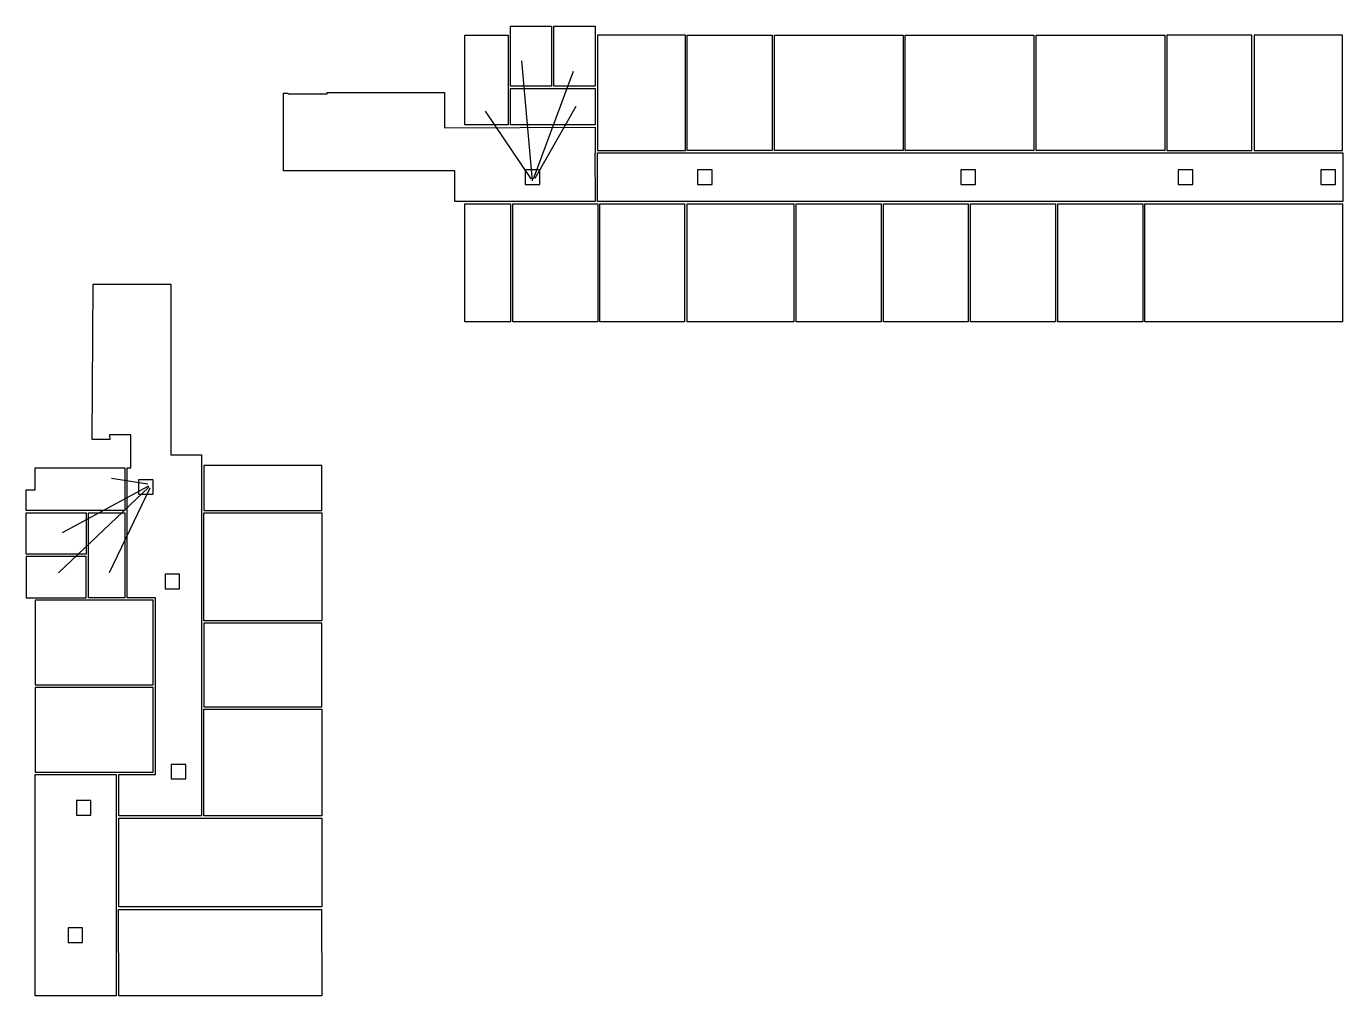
# Model space of a CAD drawing. Header units: millimetres. Extents: x 0 to 5435, y 0 to 4002.
import ezdxf

# ---------------------------------------------------------------- set-up
doc = ezdxf.new("R2010")
doc.units = ezdxf.units.MM
doc.layers.add('AREE LEONARDO', color=7, linetype='Continuous')

msp = doc.modelspace()

# ---------------------------------------------------------------- linework, layer by layer
at = {"layer": 'AREE LEONARDO', "color": 1}
for p, q in [((2090, 3363.7), (2045.5, 3859.7)), ((2257.4, 3815.6), (2092.9, 3371.4)), ((2083.8, 3371.8), (1895.9, 3651.5)), ((2268.9, 3671.2), (2099.4, 3373.5)), ((502.3, 2111.5), (352.3, 2135.7)), ((505.9, 2099.4), (132.7, 1745.5)), ((149.1, 1912), (506, 2104.9)), ((343.4, 1746.6), (511.8, 2096.9))]:
    msp.add_line(p, q, dxfattribs=at)
at = {"layer": 'AREE LEONARDO', "color": 3}
for points in [[(1998.6, 4001.7), (2168.5, 4001.7), (2168.5, 3755.1), (1998.6, 3755.1)], [(2178.6, 4001.7), (2348.6, 4001.7), (2348.6, 3755.1), (2178.6, 3755.1)], [(1810.5, 3965.2), (1988.7, 3965.2), (1988.7, 3595.2), (1810.5, 3595.2)], [(1998.6, 3745.2), (2348.6, 3745.2), (2348.6, 3595.2), (1998.6, 3595.2)], [(0, 2087.7), (36.5, 2087.7), (36.5, 2178.8), (406.5, 2178.8), (406.5, 2002.7), (0, 2002.7)], [(0, 1992.7), (246.5, 1992.7), (246.5, 1822.7), (0, 1822.7)], [(256.5, 1992.7), (406.5, 1992.7), (406.5, 1642.7), (256.5, 1642.7)], [(246.5, 1812.7), (0, 1812.7), (0, 1642.7), (246.5, 1642.7)]]:
    msp.add_lwpolyline(points, close=True, dxfattribs=at)
at = {"layer": 'AREE LEONARDO', "color": 5}
for points in [[(2721.5, 3965.2), (2358.4, 3965.2), (2358.4, 3488.9), (2721.5, 3488.9)], [(2728.6, 3965.2), (3079.7, 3965.2), (3079.7, 3488.9), (2728.6, 3488.9)], [(3089, 3965.2), (3619.7, 3965.2), (3619.7, 3488.9), (3089, 3488.9)], [(3629, 3965.2), (4159.7, 3965.2), (4159.7, 3488.9), (3629, 3488.9)], [(4169, 3965.2), (4700, 3965.2), (4700, 3488.9), (4169, 3488.9)], [(5060, 3965.2), (4709.3, 3965.2), (4709.3, 3488.9), (5060, 3488.9)], [(5434.5, 3965.2), (5069.3, 3965.2), (5069.3, 3488.9), (5434.5, 3488.9)], [(1062.3, 3726.2), (1079.5, 3726.2), (1079.5, 3723.7), (1241.5, 3723.7), (1241.5, 3728.7), (1727, 3728.7), (1726.5, 3582.7), (2347.9, 3585.1), (2347.9, 3478.9), (2347.8, 3478.9), (2348.1, 3279), (1769.5, 3279), (1769.5, 3405.2), (1062.3, 3405.2)], [(2357.9, 3478.9), (5434.8, 3478.9), (5434.8, 3279), (2357.9, 3279)], [(1810.5, 3268.7), (1999, 3268.7), (1999, 2782.3), (1810.5, 2782.3)], [(2009, 3268.7), (2359, 3268.7), (2359, 2782.2), (2009, 2782.2)], [(2368.3, 3268.5), (2717.8, 3268.5), (2717.8, 2782.2), (2368.3, 2782.2)], [(2729, 3268.3), (3169, 3268.3), (3169, 2782.2), (2729, 2782.2)], [(3179, 3268.3), (3529, 3268.3), (3529, 2782.2), (3179, 2782.2)], [(3539, 3268.3), (3889, 3268.3), (3889, 2782.2), (3539, 2782.2)], [(3898.3, 3268.7), (4249, 3268.7), (4249, 2782.2), (3898.3, 2782.2)], [(4258.3, 3268.7), (4609.4, 3268.7), (4609.4, 2782.2), (4258.3, 2782.2)], [(4618.3, 3268.7), (5434.5, 3268.7), (5434.5, 2782.2), (4618.3, 2782.2)], [(275.5, 2937.9), (597, 2937.9), (597, 2232.2), (723, 2232.2), (723, 742.7), (381.3, 742.7), (381.3, 742.7), (381.3, 912.7), (381.3, 912.7), (381.3, 912.7), (381.3, 912.7), (381.3, 912.7), (381.3, 912.7), (533, 912.7), (533, 1642.7), (416.5, 1642.7), (416.5, 2178.8), (432, 2178.8), (432, 2315.9), (343.2, 2315.9), (345.2, 2295.9), (272.2, 2295.9)], [(1219.5, 2189.2), (733, 2189.2), (733, 2002.7), (1219.5, 2002.7)], [(733, 1992.7), (1219.5, 1992.7), (1219.5, 1547.7), (733, 1547.7)], [(523, 1632.7), (36.5, 1632.7), (36.5, 1282.7), (523, 1282.7)], [(1219.5, 1537.7), (733, 1537.7), (733, 1192.7), (1219.5, 1192.7)], [(523, 1272.7), (36.5, 1272.7), (36.5, 922.7), (523, 922.7)], [(1219.5, 742.7), (733, 742.7), (733, 1182.7), (1219.5, 1182.7)], [(36.5, 912.7), (371.3, 912.7), (371.3, 0), (36.5, 0)], [(381.3, 732.7), (1219.5, 732.7), (1219.5, 366.3), (381.3, 366.3)], [(380.4, 356.4), (1218.6, 356.4), (1219.5, 0), (381.3, 0)]]:
    msp.add_lwpolyline(points, close=True, dxfattribs=at)
at = {"layer": 'AREE LEONARDO', "color": 1}
for points in [[(2060.1, 3349), (2120.1, 3349), (2120.1, 3409), (2060.1, 3409)], [(2771.4, 3349), (2831.4, 3349), (2831.4, 3409), (2771.4, 3409)], [(3858.7, 3349), (3918.7, 3349), (3918.7, 3409), (3858.7, 3409)], [(4756.1, 3349), (4816.1, 3349), (4816.1, 3409), (4756.1, 3409)], [(5344.7, 3349), (5404.7, 3349), (5404.7, 3409), (5344.7, 3409)], [(463.3, 2069.9), (523.3, 2069.9), (523.3, 2129.9), (463.3, 2129.9)], [(572.8, 1679.4), (632.8, 1679.4), (632.8, 1739.4), (572.8, 1739.4)], [(598.2, 894.5), (658.2, 894.5), (658.2, 954.5), (598.2, 954.5)], [(206.6, 745.5), (266.6, 745.5), (266.6, 805.5), (206.6, 805.5)], [(172.4, 220.1), (232.4, 220.1), (232.4, 280.1), (172.4, 280.1)]]:
    msp.add_lwpolyline(points, close=True, dxfattribs=at)

doc.saveas('drawing.dxf')
